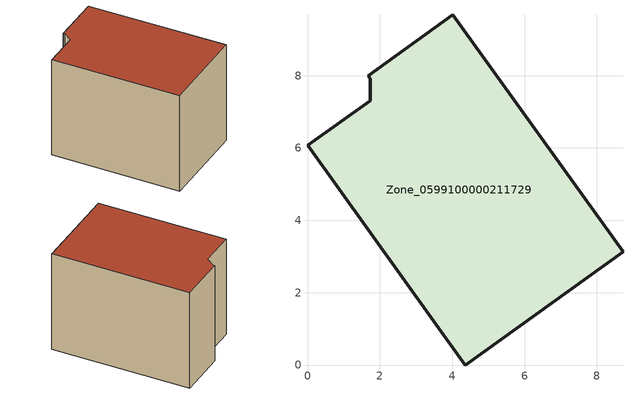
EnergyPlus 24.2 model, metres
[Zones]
Zone_0599100000211729
 floor ground (C_G): 8.72,3.13 4.36,0 0,6.07 1.73,7.31 1.73,7.91 1.68,7.99 4.02,9.68 z0
 wall outside (C_F): 1.68,7.99 1.73,7.91 1.73,7.31 0,6.07 4.36,0 8.72,3.13 4.02,9.68 1.68,7.99 z0:5.95
 roof outside (C_R): 4.02,9.68 1.68,7.99 1.73,7.91 1.73,7.31 0,6.07 4.36,0 8.72,3.13 z5.95
[BUILDING]
Pand.0599100000211729: North Axis=0; Terrain=City; Loads Convergence Tolerance Value=0.04; Temperature Convergence Tolerance Value=0.4; Solar Distribution=FullExterior; Maximum Number of Warmup Days=25; Minimum Number of Warmup Days=1
[Site:Location]
Rotterdam.The.Hague.AP_ZH_NLD Design_Conditions: Latitude=51.96; Longitude=4.45; Time Zone=1; Elevation=-4.5
[SITE:GROUNDTEMPERATURE:BUILDINGSURFACE]
18, 18, 18, 18, 18, 18, 18, 18, 18, 18, 18, 18
[MATERIAL] Thermal Absorptance=0.9; Solar Absorptance=0.7; Visible Absorptance=0.7
Name | Roughness | Thickness | Conductivity | Density | Specific Heat
G.TI.1946 | MediumSmooth | 0.15 | 1 | 540 | 1210
F.TI.1946 | Rough | 0.3 | 0.857143 | 1920 | 840
R.TI.1946 | MediumRough | 0.2 | 0.1 | 1500 | 1000
[CONSTRUCTION]
C_G: G.TI.1946
C_F: F.TI.1946
C_R: R.TI.1946
[ZONE]
Zone_0599100000211729: Type=1; Multiplier=1; Ceiling Height=Autocalculate; Volume=Autocalculate; Floor Area=autocalculate; Part of Total Floor Area=Yes
[ZONEINFILTRATION:DESIGNFLOWRATE]
Infil_Zone_0599100000211729: Zone or ZoneList or Space or SpaceList=Zone_0599100000211729; Schedule=AlwaysOn; Design Flow Rate Calculation Method=Flow/Area; Flow Rate per Floor Area=0.003; Constant Term Coefficient=1; Temperature Term Coefficient=0; Velocity Term Coefficient=0; Velocity Squared Term Coefficient=0
[HVACTEMPLATE:ZONE:IDEALLOADSAIRSYSTEM]
Zone_0599100000211729: Maximum Heating Supply Air Temperature=50; Minimum Cooling Supply Air Temperature=13; Maximum Heating Supply Air Humidity Ratio=0.0156; Minimum Cooling Supply Air Humidity Ratio=0.0077; Heating Limit=NoLimit; Cooling Limit=NoLimit; Dehumidification Control Type=ConstantSensibleHeatRatio; Cooling Sensible Heat Ratio=0.7; Dehumidification Setpoint=60; Humidification Control Type=None; Humidification Setpoint=30; Outdoor Air Method=None; Outdoor Air Flow Rate per Person=0.00944; Outdoor Air Flow Rate per Zone Floor Area=0; Outdoor Air Flow Rate per Zone=0; Demand Controlled Ventilation Type=None; Outdoor Air Economizer Type=NoEconomizer; Heat Recovery Type=None; Sensible Heat Recovery Effectiveness=0.7; Latent Heat Recovery Effectiveness=0.65
[ZONECONTROL:THERMOSTAT]
ThermostatControl_Zone_0599100000211729: Zone or ZoneList=Zone_0599100000211729; Control Type Schedule=DualSetpointControlType; Control 1=Thermostat_Zone_0599100000211729; Temperature Difference Between Cutout And Setpoint=0
[THERMOSTATSETPOINT:DUALSETPOINT]
Thermostat_Zone_0599100000211729: Heating Setpoint Temperature Schedule=HeatingSetpoint_Zone_0599100000211729; Cooling Setpoint Temperature Schedule=CoolingSetpoint_Zone_0599100000211729
[SCHEDULE:COMPACT]
HeatingSetpoint_Zone_0599100000211729: Through: 12/31, For: AllDays, Until: 24:00, 21
CoolingSetpoint_Zone_0599100000211729: Through: 12/31, For: AllDays, Until: 24:00, 24
DualSetpointControlType: Through: 12/31, For: AllDays, Until: 24:00, 4
AlwaysOn: Through: 12/31, For: AllDays, Until: 24:00, 1
